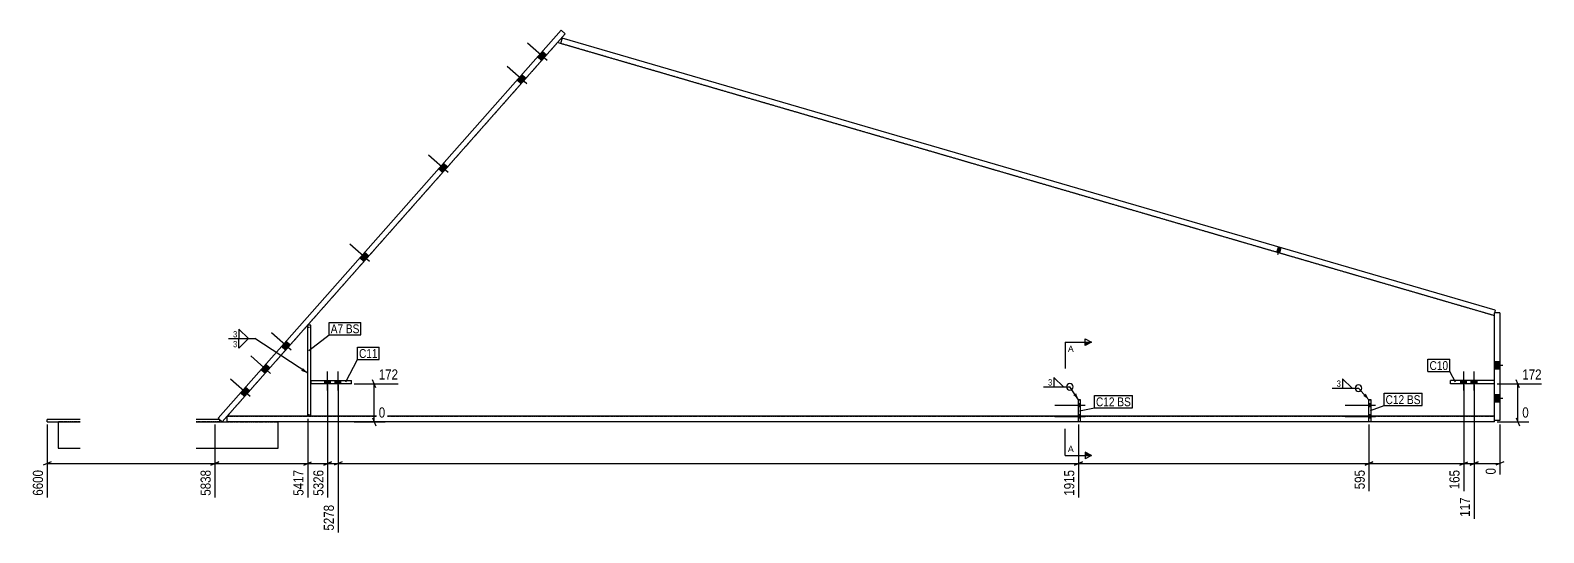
# Model space of a CAD drawing. Header units: millimetres. Extents: x 100 to 46338, y 13 to 3079.
# Drawn here: x 21413 to 28288, y 47 to 2328 of the extents above; entities that cross this region are included whole.
import ezdxf

# ---------------------------------------------------------------- set-up
doc = ezdxf.new("R2010")
doc.units = ezdxf.units.MM
doc.linetypes.add('DXK_LINE_DOT2', pattern=[3.9198, 1.9599, -1.9599])
for name, color, linetype in [('MÅLSÆTNING', 7, 'Continuous'), ('STÅL', 7, 'Continuous'), ('TEKST', 7, 'Continuous')]:
    doc.layers.add(name, color=color, linetype=linetype)
doc.styles.add('Arial', font='ARIAL.TTF', dxfattribs={"height": 0.2})
doc.styles.add('Arial Narrow', font='ARIALN.TTF', dxfattribs={"height": 0.2})

msp = doc.modelspace()

# ---------------------------------------------------------------- hatches: boundary and pattern name
at = {"layer": 'STÅL', "linetype": 'Continuous'}
for points in [[(23735.7, 2190.9), (23757.5, 2215.6), (23738.8, 2232.1), (23716.9, 2207.4)], [(23735.7, 2190.9), (23757.5, 2215.6), (23738.8, 2232.1), (23716.9, 2207.4)], [(23642.9, 2086), (23664.7, 2110.7), (23646, 2127.3), (23624.2, 2102.6)], [(23642.9, 2086), (23664.7, 2110.7), (23646, 2127.3), (23624.2, 2102.6)], [(23286.4, 1683.1), (23308.3, 1707.8), (23289.5, 1724.3), (23267.7, 1699.6)], [(23286.4, 1683.1), (23308.3, 1707.8), (23289.5, 1724.3), (23267.7, 1699.6)], [(22928.6, 1278.6), (22950.4, 1303.3), (22931.7, 1319.9), (22909.9, 1295.2)], [(22928.6, 1278.6), (22950.4, 1303.3), (22931.7, 1319.9), (22909.9, 1295.2)], [(27096.2, 1340.5), (27082.7, 1344.4), (27075.7, 1320.4), (27089.2, 1316.5)], [(27096.2, 1340.5), (27082.7, 1344.4), (27075.7, 1320.4), (27089.2, 1316.5)], [(22572.1, 875.7), (22594, 900.4), (22575.2, 917), (22553.4, 892.3)], [(22572.1, 875.7), (22594, 900.4), (22575.2, 917), (22553.4, 892.3)], [(22479.3, 770.8), (22501.2, 795.6), (22482.5, 812.1), (22460.6, 787.4)], [(22479.3, 770.8), (22501.2, 795.6), (22482.5, 812.1), (22460.6, 787.4)], [(28089.5, 789.5), (28089.5, 822.5), (28064.5, 822.5), (28064.5, 789.5)], [(28089.5, 789.5), (28089.5, 822.5), (28064.5, 822.5), (28064.5, 789.5)], [(22386.6, 666), (22408.4, 690.7), (22389.7, 707.3), (22367.8, 682.5)], [(22386.6, 666), (22408.4, 690.7), (22389.7, 707.3), (22367.8, 682.5)], [(22750.6, 723.5), (22776.6, 723.5), (22776.6, 738.5), (22750.6, 738.5)], [(22798, 723.5), (22824, 723.5), (22824, 738.5), (22798, 738.5)], [(27937.9, 738.5), (27911.9, 738.5), (27911.9, 723.5), (27937.9, 723.5)], [(27985.3, 738.5), (27959.3, 738.5), (27959.3, 723.5), (27985.3, 723.5)], [(26174.5, 634), (26174.5, 620), (26184.5, 620), (26184.5, 634)], [(27494.5, 634), (27494.5, 620), (27504.5, 620), (27504.5, 634)], [(28089.5, 639.5), (28089.5, 672.5), (28064.5, 672.5), (28064.5, 639.5)], [(28089.5, 639.5), (28089.5, 672.5), (28064.5, 672.5), (28064.5, 639.5)], [(26174.5, 582), (26174.5, 568), (26184.5, 568), (26184.5, 582)], [(27494.5, 582), (27494.5, 568), (27504.5, 568), (27504.5, 582)]]:
    msp.add_hatch(color=96, dxfattribs=at).paths.add_polyline_path(points)
at = {"layer": 'TEKST', "linetype": 'Continuous'}
for color, points in [(30, [(26204.5, 897.7), (26204.5, 912.7), (26234.5, 912.7)]), (3, [(22651.9, 794.4), (22673, 771.7), (22643.7, 781.9)]), (3, [(22651.9, 794.4), (22673, 771.7), (22643.7, 781.9)]), (3, [(26164.2, 680.2), (26174.5, 651), (26151.7, 671.9)]), (3, [(26164.2, 680.2), (26174.5, 651), (26151.7, 671.9)]), (3, [(27479.9, 678.3), (27494.5, 651), (27468.8, 668.3)]), (3, [(27479.9, 678.3), (27494.5, 651), (27468.8, 668.3)]), (30, [(26204.5, 398.3), (26204.5, 413.3), (26234.5, 398.3)])]:
    msp.add_hatch(color=color, dxfattribs=at).paths.add_polyline_path(points)

# ---------------------------------------------------------------- linework, layer by layer
at = {"layer": 'MÅLSÆTNING', "color": 7, "linetype": 'Continuous'}
for p, q in [((22763.6, 719), (22763.6, 206.4)), ((22811, 719), (22811, 48)), ((22883.5, 723.5), (23083.4, 723.5)), ((22982.5, 705.5), (22968.1, 741.5)), ((22975.3, 551), (22975.3, 723.5)), ((27924.9, 719), (27924.9, 235.6)), ((27972.3, 719), (27972.3, 110.8)), ((27972.3, 719), (27972.3, 110.8)), ((28076.5, 723.5), (28278.8, 723.5)), ((28177.8, 705.5), (28163.4, 741.5)), ((28170.6, 551), (28170.6, 723.5)), ((22673, 563.8), (22673, 206.4)), ((22883.5, 551), (23024.9, 551)), ((22968.1, 569), (22982.5, 533)), ((28076.5, 551), (28220.3, 551)), ((28163.4, 569), (28177.8, 533)), ((21489.5, 539), (21489.5, 206.4)), ((22251.5, 539), (22251.5, 206.4)), ((26174.5, 539), (26174.5, 206.4)), ((26174.5, 539), (26174.5, 206.4)), ((27494.5, 539), (27494.5, 235.6)), ((28089.5, 539), (28089.5, 311.6)), ((21507.5, 368.5), (21471.5, 354.1)), ((21489.5, 361.3), (22251.5, 361.3)), ((22233.5, 354.1), (22269.5, 368.5)), ((22655, 354.1), (22691, 368.5)), ((22673, 361.3), (22763.6, 361.3)), ((22745.6, 354.1), (22781.6, 368.5)), ((22781.6, 368.5), (22745.6, 354.1)), ((22763.6, 361.3), (22811, 361.3)), ((22829, 368.5), (22793, 354.1)), ((22829, 368.5), (22793, 354.1)), ((22811, 361.3), (26174.5, 361.3)), ((26192.5, 368.5), (26156.5, 354.1)), ((26156.5, 354.1), (26192.5, 368.5)), ((26174.5, 361.3), (27494.5, 361.3)), ((27476.5, 354.1), (27512.5, 368.5)), ((27906.9, 354.1), (27942.9, 368.5)), ((27906.9, 354.1), (27942.9, 368.5)), ((27924.9, 361.3), (27972.3, 361.3)), ((27954.3, 354.1), (27990.3, 368.5)), ((27972.3, 361.3), (28089.5, 361.3)), ((28107.5, 368.5), (28071.5, 354.1))]:
    msp.add_line(p, q, dxfattribs=at)
at = {"layer": 'STÅL', "color": 2, "linetype": 'Continuous'}
for p, q in [((22266.1, 567.6), (23823.9, 2328.4)), ((22284.8, 551), (23842.7, 2311.8)), ((23821.4, 2268.7), (23808, 2272.6)), ((23828.4, 2292.7), (23821.4, 2268.7)), ((23823.9, 2328.4), (23842.7, 2311.8)), ((28068, 1057.3), (23828.4, 2292.7)), ((28061, 1033.3), (23821.4, 2268.7)), ((28068, 1057.3), (28061, 1033.3)), ((28064.5, 1032.3), (28061, 1033.3)), ((28064.5, 557), (28064.5, 1045)), ((28089.5, 1045), (28064.5, 1045)), ((28089.5, 1045), (28089.5, 557)), ((21489.5, 551), (21489.5, 561)), ((21639.5, 561), (21489.5, 561)), ((21489.5, 551), (21639.5, 551)), ((21539.5, 551), (21539.5, 431)), ((22273.5, 561), (22166.1, 561)), ((22166.1, 551), (22273.5, 551)), ((22284.8, 551), (22266.1, 567.6)), ((22273.5, 551), (22273.5, 561)), ((22273.5, 551), (22307, 551)), ((22307, 551), (22307, 576)), ((26174.5, 576), (22307, 576)), ((26174.5, 551), (22307, 551)), ((22539.5, 431), (22539.5, 551)), ((27494.5, 576), (26184.5, 576)), ((27494.5, 551), (26184.5, 551)), ((28064.5, 576), (27504.5, 576)), ((28064.5, 551), (27504.5, 551)), ((28064.5, 551), (28064.5, 576)), ((28089.5, 557), (28064.5, 557)), ((21539.5, 431), (21639.5, 431)), ((22166.1, 431), (22539.5, 431))]:
    msp.add_line(p, q, dxfattribs=at)
at = {"layer": 'STÅL', "color": 7, "linetype": 'DXK_LINE_DOT2'}
for p, q in [((23808, 2272.6), (22307, 576)), ((28061, 1033.3), (23821.4, 2268.7)), ((28064.5, 738.5), (28064.5, 1032.3)), ((28064.5, 576), (28064.5, 723.5)), ((21639.5, 551), (21539.5, 551)), ((22273.5, 551), (22166.1, 551)), ((22307, 576), (26174.5, 576)), ((22307, 551), (22539.5, 551)), ((26184.5, 576), (26174.5, 576)), ((26184.5, 551), (26174.5, 551)), ((26184.5, 576), (27494.5, 576)), ((27504.5, 576), (27494.5, 576)), ((27504.5, 551), (27494.5, 551)), ((27504.5, 576), (28064.5, 576))]:
    msp.add_line(p, q, dxfattribs=at)
at = {"layer": 'STÅL', "color": 96, "linetype": 'Continuous'}
for p, q in [((23760.8, 2190.6), (23671.7, 2269.5)), ((23760.8, 2190.6), (23671.7, 2269.5)), ((23735.7, 2190.9), (23716.9, 2207.4)), ((23735.7, 2190.9), (23716.9, 2207.4)), ((23757.5, 2215.6), (23738.8, 2232.1)), ((23757.5, 2215.6), (23738.8, 2232.1)), ((23668, 2085.8), (23578.9, 2164.6)), ((23668, 2085.8), (23578.9, 2164.6)), ((23642.9, 2086), (23624.2, 2102.6)), ((23642.9, 2086), (23624.2, 2102.6)), ((23664.7, 2110.7), (23646, 2127.3)), ((23664.7, 2110.7), (23646, 2127.3)), ((23311.6, 1682.8), (23222.4, 1761.7)), ((23311.6, 1682.8), (23222.4, 1761.7)), ((23308.3, 1707.8), (23289.5, 1724.3)), ((23308.3, 1707.8), (23289.5, 1724.3)), ((23286.4, 1683.1), (23267.7, 1699.6)), ((23286.4, 1683.1), (23267.7, 1699.6)), ((22953.7, 1278.4), (22864.6, 1357.2)), ((22953.7, 1278.4), (22864.6, 1357.2)), ((22950.4, 1303.3), (22931.7, 1319.9)), ((22950.4, 1303.3), (22931.7, 1319.9)), ((27075.7, 1320.4), (27082.7, 1344.4)), ((27075.7, 1320.4), (27082.7, 1344.4)), ((27080.2, 1310.7), (27089.5, 1342.4)), ((27080.2, 1310.7), (27089.5, 1342.4)), ((27089.2, 1316.5), (27096.2, 1340.5)), ((27089.2, 1316.5), (27096.2, 1340.5)), ((22928.6, 1278.6), (22909.9, 1295.2)), ((22928.6, 1278.6), (22909.9, 1295.2)), ((22597.3, 875.5), (22508.1, 954.3)), ((22597.3, 875.5), (22508.1, 954.3)), ((22594, 900.4), (22575.2, 917)), ((22594, 900.4), (22575.2, 917)), ((22504.5, 770.6), (22415.4, 849.5)), ((22504.5, 770.6), (22415.4, 849.5)), ((22572.1, 875.7), (22553.4, 892.3)), ((22572.1, 875.7), (22553.4, 892.3)), ((22479.3, 770.8), (22460.6, 787.4)), ((22479.3, 770.8), (22460.6, 787.4)), ((22501.2, 795.6), (22482.5, 812.1)), ((22501.2, 795.6), (22482.5, 812.1)), ((22763.6, 693.5), (22763.6, 778.5)), ((22811, 693.5), (22811, 778.5)), ((27924.9, 693.5), (27924.9, 778.5)), ((27972.3, 693.5), (27972.3, 778.5)), ((28089.5, 822.5), (28064.5, 822.5)), ((28089.5, 822.5), (28064.5, 822.5)), ((28102, 806), (28064.5, 806)), ((28102, 806), (28064.5, 806)), ((28089.5, 789.5), (28064.5, 789.5)), ((28089.5, 789.5), (28064.5, 789.5)), ((22411.7, 665.8), (22322.6, 744.6)), ((22411.7, 665.8), (22322.6, 744.6)), ((22408.4, 690.7), (22389.7, 707.3)), ((22408.4, 690.7), (22389.7, 707.3)), ((22750.6, 723.5), (22750.6, 738.5)), ((22776.6, 723.5), (22776.6, 738.5)), ((22798, 723.5), (22798, 738.5)), ((22824, 723.5), (22824, 738.5)), ((27911.9, 723.5), (27911.9, 738.5)), ((27937.9, 723.5), (27937.9, 738.5)), ((27959.3, 723.5), (27959.3, 738.5)), ((27985.3, 723.5), (27985.3, 738.5)), ((22386.6, 666), (22367.8, 682.5)), ((22386.6, 666), (22367.8, 682.5)), ((26067, 627), (26204.5, 627)), ((26174.5, 634), (26184.5, 634)), ((26174.5, 620), (26184.5, 620)), ((27387, 627), (27524.5, 627)), ((27494.5, 634), (27504.5, 634)), ((27494.5, 620), (27504.5, 620)), ((28089.5, 672.5), (28064.5, 672.5)), ((28089.5, 672.5), (28064.5, 672.5)), ((28102, 656), (28064.5, 656)), ((28102, 656), (28064.5, 656)), ((28089.5, 639.5), (28064.5, 639.5)), ((28089.5, 639.5), (28064.5, 639.5)), ((26067, 575), (26204.5, 575)), ((26174.5, 582), (26184.5, 582)), ((26174.5, 568), (26184.5, 568)), ((27387, 575), (27524.5, 575)), ((27494.5, 582), (27504.5, 582)), ((27494.5, 568), (27504.5, 568))]:
    msp.add_line(p, q, dxfattribs=at)
at = {"layer": 'STÅL', "color": 4, "linetype": 'Continuous'}
for p, q in [((22688, 988.8), (22673, 988.8)), ((22673, 576), (22673, 988.8)), ((22688, 576), (22688, 988.8)), ((22688.1, 723.5), (22688.1, 738.5)), ((22688.1, 738.5), (22871.5, 738.5)), ((22871.5, 723.5), (22688.1, 723.5)), ((22776.8, 723.5), (22776.8, 738.5)), ((22871.5, 723.5), (22871.5, 738.5)), ((27864.4, 723.5), (27864.4, 738.5)), ((28064.5, 738.5), (27864.4, 738.5)), ((28064.5, 723.5), (27864.4, 723.5)), ((27959.2, 738.5), (27959.2, 723.5)), ((26174.5, 551), (26174.5, 651)), ((26184.5, 651), (26174.5, 651)), ((26184.5, 551), (26184.5, 651)), ((27494.5, 551), (27494.5, 651)), ((27504.5, 651), (27494.5, 651)), ((27504.5, 551), (27504.5, 651)), ((26184.5, 551), (26174.5, 551)), ((27504.5, 551), (27494.5, 551))]:
    msp.add_line(p, q, dxfattribs=at)
at = {"layer": 'STÅL', "color": 30, "linetype": 'DXK_LINE_DOT2'}
for p, q in [((22688, 988.8), (22673, 988.8)), ((22673, 576), (22673, 988.8)), ((22673, 980.8), (22688, 980.8)), ((22688, 576), (22688, 988.8)), ((28064.5, 723.5), (28064.5, 738.5)), ((26174.5, 551), (26174.5, 651)), ((26174.5, 651), (26184.5, 651)), ((26184.5, 551), (26184.5, 651)), ((27494.5, 551), (27494.5, 651)), ((27494.5, 651), (27504.5, 651)), ((27504.5, 551), (27504.5, 651)), ((22673, 583.8), (22688, 583.8)), ((22673, 575.8), (22673, 576)), ((22688, 575.8), (22673, 575.8)), ((22688, 575.8), (22688, 576)), ((26174.5, 584), (26184.5, 584)), ((26184.5, 576), (26174.5, 576)), ((26184.5, 551), (26174.5, 551)), ((27494.5, 584), (27504.5, 584)), ((27504.5, 576), (27494.5, 576)), ((27504.5, 551), (27494.5, 551))]:
    msp.add_line(p, q, dxfattribs=at)
at = {"layer": 'STÅL', "color": 96, "linetype": 'DXK_LINE_DOT2'}
for p, q in [((26067, 627), (26204.5, 627)), ((26174.5, 634), (26184.5, 634)), ((26174.5, 620), (26184.5, 620)), ((27387, 627), (27524.5, 627)), ((27494.5, 634), (27504.5, 634)), ((27494.5, 620), (27504.5, 620)), ((26067, 575), (26204.5, 575)), ((26174.5, 582), (26184.5, 582)), ((26174.5, 568), (26184.5, 568)), ((27387, 575), (27524.5, 575)), ((27494.5, 582), (27504.5, 582)), ((27494.5, 568), (27504.5, 568))]:
    msp.add_line(p, q, dxfattribs=at)
at = {"layer": 'TEKST', "color": 3, "linetype": 'Continuous'}
for p, q in [((22673, 771.7), (22433.3, 928.2)), ((22673, 771.7), (22433.3, 928.2)), ((26174.5, 651), (26135.9, 709.4)), ((26174.5, 651), (26135.9, 709.4)), ((27494.5, 651), (27447, 703.7)), ((27494.5, 651), (27447, 703.7))]:
    msp.add_line(p, q, dxfattribs=at)
at = {"layer": 'TEKST', "color": 30, "linetype": 'Continuous'}
for p, q in [((26204.5, 897.7), (26204.5, 927.7)), ((26204.5, 927.7), (26234.5, 912.7)), ((26234.5, 912.7), (26204.5, 897.7)), ((26234.5, 398.3), (26204.5, 413.3)), ((26204.5, 413.3), (26204.5, 383.3)), ((26234.5, 398.3), (26204.5, 383.3))]:
    msp.add_line(p, q, dxfattribs=at)
at = {"layer": 'TEKST', "color": 3, "linetype": 'Continuous'}
for centre, start, end in [((26135.9, 709.4), 90, 270), ((26135.9, 709.4), 270, 90), ((27447, 703.7), 90, 270), ((27447, 703.7), 270, 90)]:
    msp.add_arc(centre, 15, start, end, dxfattribs=at)

# ---------------------------------------------------------------- wipeouts: each hides what was drawn before it
at = {"color": 0, "linetype": 'Continuous'}
msp.add_wipeout([(26153.1, 867.7), (26153.1, 897.7), (26126.5, 897.7), (26126.5, 867.7)], dxfattribs=at).dxf.layer = 'TEKST'
at = {"color": 0}
for points in [[(27854.1, 785.8), (27854.1, 827.8), (27769.7, 827.8), (27769.7, 785.8)], [(26057.3, 713), (26057.3, 747.8), (26034.2, 747.8), (26034.2, 713)], [(27368.4, 707.3), (27368.4, 742.1), (27345.3, 742.1), (27345.3, 707.3)], [(26338.6, 621.3), (26338.6, 663.3), (26254.2, 663.3), (26254.2, 621.3)], [(27654.4, 631.2), (27654.4, 673.2), (27570, 673.2), (27570, 631.2)]]:
    msp.add_wipeout(points, dxfattribs=at).dxf.layer = 'TEKST'

# ---------------------------------------------------------------- next in the draw order: linework, layer by layer
at = {"layer": 'TEKST', "color": 7, "linetype": 'Continuous'}
for q in [(26114.5, 792.7), (26234.5, 912.7)]:
    msp.add_line((26114.5, 912.7), q, dxfattribs=at)
at = {"layer": 'TEKST', "color": 3, "linetype": 'Continuous'}
for p, q in [((26015.6, 709.4), (26135.9, 709.4)), ((26106.3, 709.4), (26063.5, 752.2)), ((26063.5, 752.2), (26063.5, 709.4)), ((26063.5, 709.4), (26106.3, 709.4)), ((27326.7, 703.7), (27447, 703.7)), ((27417.4, 703.7), (27374.5, 746.5)), ((27374.5, 746.5), (27374.5, 703.7)), ((27374.5, 703.7), (27417.4, 703.7))]:
    msp.add_line(p, q, dxfattribs=at)

# ---------------------------------------------------------------- next in the draw order: texts
at = {"layer": 'TEKST', "color": 3, "linetype": 'Continuous', "style": 'Arial'}
msp.add_text('A', height=28.7, dxfattribs=at).set_placement((26126.5, 867.7))
at = {"layer": 'TEKST', "color": 3, "style": 'Arial Narrow'}
for p in [(26036.6, 715.4), (27347.7, 709.7)]:
    msp.add_text('3', height=28.6, dxfattribs=at).set_placement(p)

# ---------------------------------------------------------------- next in the draw order: wipeouts: each hides what was drawn before it
at = {"color": 0, "linetype": 'Continuous'}
for points, layer in [([(23093, 733.1), (23093, 800.3), (22986.1, 800.3), (22986.1, 733.1)], 'MÅLSÆTNING'), ([(28288.4, 733.1), (28288.4, 800.3), (28181.4, 800.3), (28181.4, 733.1)], 'MÅLSÆTNING'), ([(23034.5, 560.6), (23034.5, 627.8), (22986.1, 627.8), (22986.1, 560.6)], 'MÅLSÆTNING'), ([(28229.9, 560.6), (28229.9, 627.8), (28181.4, 627.8), (28181.4, 560.6)], 'MÅLSÆTNING'), ([(28079.9, 350.5), (28012.7, 350.5), (28012.7, 302), (28079.9, 302)], 'MÅLSÆTNING'), ([(21479.9, 341.7), (21412.7, 341.7), (21412.7, 205.5), (21479.9, 205.5)], 'MÅLSÆTNING'), ([(22241.9, 341.7), (22174.7, 341.7), (22174.7, 205.5), (22241.9, 205.5)], 'MÅLSÆTNING'), ([(26164.9, 341.7), (26097.7, 341.7), (26097.7, 205.5), (26164.9, 205.5)], 'MÅLSÆTNING'), ([(27484.9, 341.7), (27417.7, 341.7), (27417.7, 234.8), (27484.9, 234.8)], 'MÅLSÆTNING'), ([(27962.7, 216.9), (27895.5, 216.9), (27895.5, 110), (27962.7, 110)], 'MÅLSÆTNING'), ([(22801.4, 183.3), (22734.2, 183.3), (22734.2, 47.1), (22801.4, 47.1)], 'MÅLSÆTNING'), ([(26153.1, 413.3), (26153.1, 443.3), (26126.5, 443.3), (26126.5, 413.3)], 'TEKST')]:
    msp.add_wipeout(points, dxfattribs=at).dxf.layer = layer
at = {"color": 0}
for points in [[(22354.7, 931.8), (22354.7, 966.6), (22331.6, 966.6), (22331.6, 931.8)], [(22833.9, 952.9), (22833.9, 994.9), (22777.6, 994.9), (22777.6, 952.9)], [(22990.6, 840.7), (22990.6, 882.7), (22906.2, 882.7), (22906.2, 840.7)], [(27854.1, 785.8), (27854.1, 827.8), (27769.7, 827.8), (27769.7, 785.8)], [(26338.6, 621.3), (26338.6, 663.3), (26254.2, 663.3), (26254.2, 621.3)], [(27654.4, 631.2), (27654.4, 673.2), (27570, 673.2), (27570, 631.2)]]:
    msp.add_wipeout(points, dxfattribs=at).dxf.layer = 'TEKST'

# ---------------------------------------------------------------- next in the draw order: linework, layer by layer
at = {"layer": 'MÅLSÆTNING', "color": 7, "linetype": 'Continuous'}
for p, q in [((22763.6, 719), (22763.6, 206.4)), ((22811, 719), (22811, 48)), ((27924.9, 719), (27924.9, 235.6)), ((22251.5, 539), (22251.5, 206.4)), ((27494.5, 539), (27494.5, 235.6)), ((22269.5, 368.5), (22233.5, 354.1)), ((27512.5, 368.5), (27476.5, 354.1)), ((27494.5, 361.3), (27924.9, 361.3)), ((27990.3, 368.5), (27954.3, 354.1))]:
    msp.add_line(p, q, dxfattribs=at)
at = {"layer": 'TEKST', "color": 3, "linetype": 'Continuous'}
for p, q in [((22403.7, 928.2), (22360.9, 971)), ((22360.9, 971), (22360.9, 928.2)), ((22360.9, 928.2), (22403.7, 928.2))]:
    msp.add_line(p, q, dxfattribs=at)
at = {"layer": 'TEKST', "color": 7, "linetype": 'Continuous'}
for p, q in [((27762.5, 835), (27861.3, 835)), ((27762.5, 778.6), (27762.5, 835)), ((27861.3, 778.6), (27861.3, 835)), ((27762.5, 778.6), (27861.3, 778.6)), ((27887.7, 730.4), (27861.3, 778.6)), ((26247, 614.1), (26247, 670.5)), ((27501, 601.9), (27562.8, 624)), ((27562.8, 624), (27562.8, 680.4)), ((26179, 601.2), (26247, 614.1)), ((26114.5, 398.3), (26114.5, 518.3)), ((26114.5, 398.3), (26234.5, 398.3))]:
    msp.add_line(p, q, dxfattribs=at)

# ---------------------------------------------------------------- next in the draw order: texts
at = {"layer": 'MÅLSÆTNING', "color": 3, "linetype": 'Continuous', "style": 'Arial Narrow'}
for s, height, p in [('172', 45.81, (22995.7, 742.7)), ('172', 45.81, (28191, 742.7)), ('0', 45.8, (22995.7, 570.2)), ('0', 45.8, (28191, 570.2))]:
    msp.add_text(s, height=height, dxfattribs=at).set_placement(p)
for s, height, p in [('6600', 45.81, (21470.3, 215.1)), ('5838', 45.81, (22232.3, 215.1)), ('1915', 45.81, (26155.3, 215.1)), ('595', 45.81, (27475.3, 244.4)), ('0', 45.8, (28070.3, 311.6)), ('5278', 45.81, (22791.8, 56.7)), ('117', 45.81, (27953.1, 119.6))]:
    msp.add_text(s, height=height, rotation=90.00021, dxfattribs=at).set_placement(p)
at = {"layer": 'TEKST', "color": 3, "style": 'Arial Narrow'}
msp.add_text('C10', height=40.09, dxfattribs=at).set_placement((27769.7, 785.8))
at = {"layer": 'TEKST', "color": 3, "linetype": 'Continuous', "style": 'Arial'}
msp.add_text('A', height=28.7, dxfattribs=at).set_placement((26126.5, 413.3))

# ---------------------------------------------------------------- next in the draw order: wipeouts: each hides what was drawn before it
at = {"color": 0}
for points in [[(22833.9, 952.9), (22833.9, 994.9), (22777.6, 994.9), (22777.6, 952.9)], [(22990.6, 840.7), (22990.6, 882.7), (22906.2, 882.7), (22906.2, 840.7)], [(26412.6, 621.3), (26412.6, 663.3), (26351.2, 663.3), (26351.2, 621.3)], [(27728.3, 631.2), (27728.3, 673.2), (27667, 673.2), (27667, 631.2)]]:
    msp.add_wipeout(points, dxfattribs=at).dxf.layer = 'TEKST'

# ---------------------------------------------------------------- next in the draw order: linework, layer by layer
at = {"layer": 'TEKST', "color": 7, "linetype": 'Continuous'}
for p, q in [((22770.4, 945.7), (22770.4, 1002.1)), ((22678.5, 875), (22770.4, 945.7)), ((22845.6, 731.7), (22899, 833.5)), ((22899, 889.9), (22997.8, 889.9)), ((22899, 833.5), (22899, 889.9)), ((22899, 833.5), (22997.8, 833.5)), ((22997.8, 833.5), (22997.8, 889.9))]:
    msp.add_line(p, q, dxfattribs=at)

# ---------------------------------------------------------------- next in the draw order: texts
at = {"layer": 'TEKST', "color": 3, "style": 'Arial Narrow'}
msp.add_text('C11', height=40.09, dxfattribs=at).set_placement((22906.2, 840.7))

# ---------------------------------------------------------------- next in the draw order: wipeouts: each hides what was drawn before it
at = {"color": 0, "linetype": 'Continuous'}
for points, layer in [([(22754, 341.7), (22686.8, 341.7), (22686.8, 205.5), (22754, 205.5)], 'MÅLSÆTNING'), ([(27915.3, 341.7), (27848.1, 341.7), (27848.1, 234.8), (27915.3, 234.8)], 'MÅLSÆTNING'), ([(22354.7, 886.8), (22354.7, 921.6), (22331.6, 921.6), (22331.6, 886.8)], 'TEKST')]:
    msp.add_wipeout(points, dxfattribs=at).dxf.layer = layer
at = {"color": 0}
for points in [[(22907.8, 952.9), (22907.8, 994.9), (22846.5, 994.9), (22846.5, 952.9)], [(26412.6, 621.3), (26412.6, 663.3), (26351.2, 663.3), (26351.2, 621.3)], [(27728.3, 631.2), (27728.3, 673.2), (27667, 673.2), (27667, 631.2)]]:
    msp.add_wipeout(points, dxfattribs=at).dxf.layer = 'TEKST'

# ---------------------------------------------------------------- next in the draw order: linework, layer by layer
at = {"layer": 'MÅLSÆTNING', "color": 7, "linetype": 'Continuous'}
for p, q in [((22673, 563.8), (22673, 206.4)), ((22251.5, 361.3), (22673, 361.3)), ((22655, 354.1), (22691, 368.5))]:
    msp.add_line(p, q, dxfattribs=at)
at = {"layer": 'TEKST', "color": 3, "linetype": 'Continuous'}
for p, q in [((22313, 928.2), (22433.3, 928.2)), ((22360.9, 928.2), (22403.7, 928.2)), ((22403.7, 928.2), (22360.9, 885.3)), ((22360.9, 885.3), (22360.9, 928.2))]:
    msp.add_line(p, q, dxfattribs=at)
at = {"layer": 'TEKST', "color": 7, "linetype": 'Continuous'}
for p, q in [((26247, 670.5), (26419.8, 670.5)), ((26419.8, 614.1), (26419.8, 670.5)), ((27562.8, 680.4), (27735.5, 680.4)), ((27562.8, 624), (27735.5, 624)), ((27735.5, 624), (27735.5, 680.4)), ((26247, 614.1), (26419.8, 614.1))]:
    msp.add_line(p, q, dxfattribs=at)

# ---------------------------------------------------------------- next in the draw order: texts
at = {"layer": 'MÅLSÆTNING', "color": 3, "linetype": 'Continuous', "style": 'Arial Narrow'}
for s, p in [('5326', (22744.4, 215.1)), ('165', (27905.7, 244.4))]:
    msp.add_text(s, height=45.81, rotation=90.00021, dxfattribs=at).set_placement(p)
at = {"layer": 'TEKST', "color": 3, "style": 'Arial Narrow'}
for s, height, p in [('3', 28.6, (22334, 934.2)), ('C12', 40.09, (26254.2, 621.3)), ('BS', 40.09, (26351.2, 621.3)), ('C12', 40.09, (27570, 631.2)), ('BS', 40.09, (27667, 631.2))]:
    msp.add_text(s, height=height, dxfattribs=at).set_placement(p)
at = {"layer": 'TEKST', "color": 3, "linetype": 'Continuous', "style": 'Arial Narrow'}
msp.add_text('3', height=28.6, dxfattribs=at).set_placement((22334, 889.2))

# ---------------------------------------------------------------- next in the draw order: wipeouts: each hides what was drawn before it
at = {"color": 0}
msp.add_wipeout([(22907.8, 952.9), (22907.8, 994.9), (22846.5, 994.9), (22846.5, 952.9)], dxfattribs=at).dxf.layer = 'TEKST'

# ---------------------------------------------------------------- next in the draw order: linework, layer by layer
at = {"layer": 'TEKST', "color": 7, "linetype": 'Continuous'}
for p, q in [((22770.4, 1002.1), (22915, 1002.1)), ((22915, 945.7), (22915, 1002.1)), ((22770.4, 945.7), (22915, 945.7))]:
    msp.add_line(p, q, dxfattribs=at)

# ---------------------------------------------------------------- next in the draw order: texts
at = {"layer": 'TEKST', "color": 3, "style": 'Arial Narrow'}
for s, p in [('A7', (22777.6, 952.9)), ('BS', (22846.5, 952.9))]:
    msp.add_text(s, height=40.09, dxfattribs=at).set_placement(p)

# ---------------------------------------------------------------- next in the draw order: wipeouts: each hides what was drawn before it
at = {"color": 0, "linetype": 'Continuous'}
msp.add_wipeout([(22663.4, 341.7), (22596.2, 341.7), (22596.2, 205.5), (22663.4, 205.5)], dxfattribs=at).dxf.layer = 'MÅLSÆTNING'

# ---------------------------------------------------------------- next in the draw order: texts
at = {"layer": 'MÅLSÆTNING', "color": 3, "linetype": 'Continuous', "style": 'Arial Narrow'}
msp.add_text('5417', height=45.81, rotation=90.00021, dxfattribs=at).set_placement((22653.8, 215.1))

doc.saveas('drawing.dxf')
